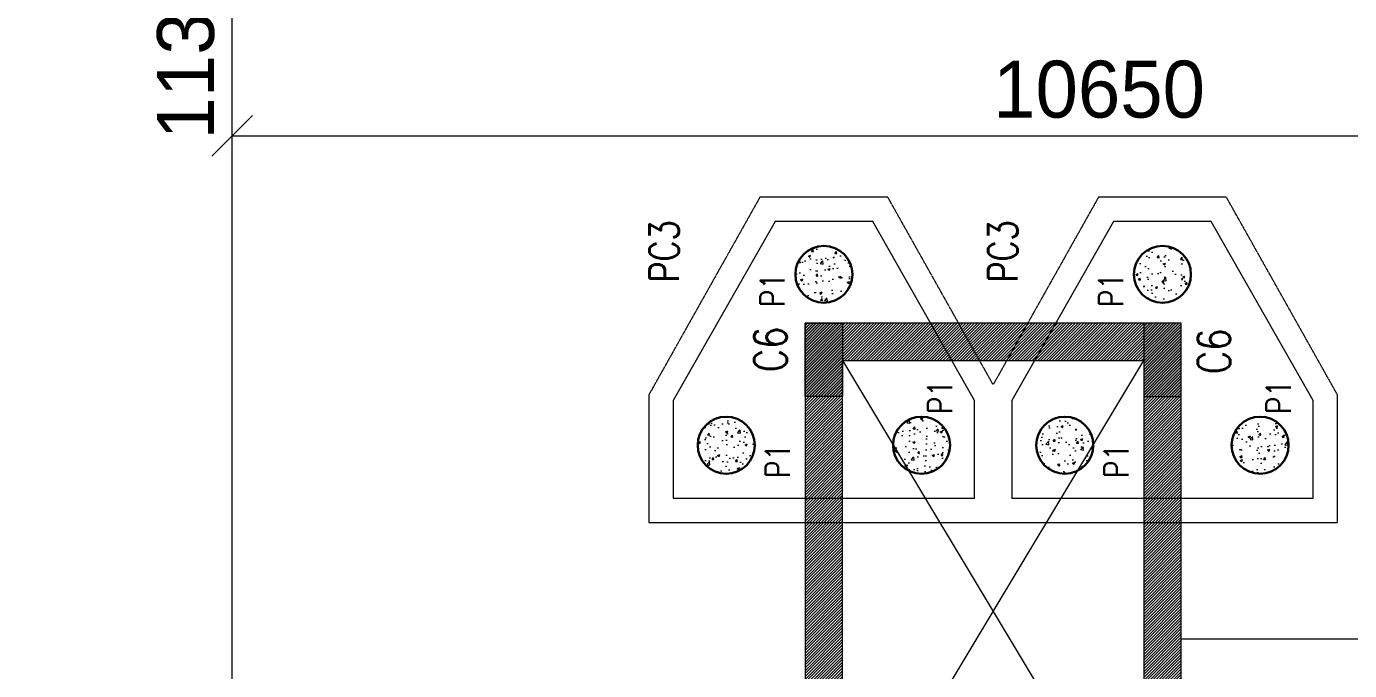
# Model space of a CAD drawing. Header units: metres. Extents: x 5205117 to 5948571, y 646915 to 1143748.
# Drawn here: x 5365237 to 5373365, y 858516 to 862475 of the extents above; entities that cross this region are included whole.
import ezdxf

# ---------------------------------------------------------------- set-up
doc = ezdxf.new("R2010")
doc.units = ezdxf.units.M
doc.header["$MEASUREMENT"] = 0
doc.header["$PDMODE"] = 35
doc.header["$PDSIZE"] = 10
for name, pattern in [('DASHED', [0.75, 0.5, -0.25]), ('DOT2', [0.125, 0, -0.125]), ('HIDDEN', [0.375, 0.25, -0.125])]:
    doc.linetypes.add(name, pattern=pattern)
doc.layers.get('0').update_dxf_attribs({"color": 1, "linetype": 'DASHED', "lineweight": 30})
for name, color, linetype, lineweight in [('CAR', 251, 'Continuous', 0), ('road ht', 8, 'Continuous', 5), ('S-C-0-UP TO F.F', 6, 'Continuous', 20), ('S-FOUND-EXCAVATION', 253, 'HIDDEN', 0), ('S-FOUND-FOOTING', 7, 'Continuous', 15), ('S-PILE', 96, 'Continuous', 30), ('S-TEXT COL.', 1, 'Continuous', 0), ('S-TEXT PILE', 7, 'Continuous', 0)]:
    doc.layers.add(name, color=color, linetype=linetype, lineweight=lineweight)
doc.styles.add('SETU 1', font='romans.shx', dxfattribs={"width": 0.8})
doc.styles.get("Standard").update_dxf_attribs({"font": 'GOTHIC.TTF'})
doc.dimstyles.get("Standard").update_dxf_attribs({"dimtxt": 2, "dimasz": 1, "dimexe": 0, "dimexo": 0, "dimgap": 0.1, "dimtad": 1, "dimdsep": 46, "dimtxsty": 'Standard', "dimblk": 'OBLIQUE', "dimcen": 0.1, "dimclrd": 256, "dimclre": 256, "dimclrt": 256, "dimadec": 0, "dimazin": 0, "dimtfac": 1, "dimtofl": 0, "dimtmove": 1, "dimatfit": 2, "dimldrblk": 'OPEN90', "dimfxl": 1, "dimtolj": 1, "dimtzin": 0, "dimlwd": -1, "dimlwe": -1, "dimarcsym": 0})

# ---------------------------------------------------------------- blocks, each defined once
blk = doc.blocks.new('_Oblique')
at = {"color": 0, "linetype": 'ByBlock', "lineweight": -2}
blk.add_line((-0.5, -0.5), (0.5, 0.5), dxfattribs=at)
blk = doc.blocks.new('*D180')
at = {"layer": 'Defpoints', "color": 0, "ltscale": 5, "transparency": 16777216}
for p in [(5377151.429364423, 861802.9195294972), (5377151.429364423, 857608.0877386779), (5366501.429364374, 857433.8411118553)]:
    blk.add_point(p, dxfattribs=at)
at = {"layer": 'road ht', "linetype": 'DOT2', "ltscale": 5, "transparency": 16777216}
for p, q in [((5366501.429364374, 857433.8411118553), (5366501.429364374, 861802.9195294972)), ((5377151.429364423, 857608.0877386779), (5377151.429364423, 861802.9195294972))]:
    blk.add_line(p, q, dxfattribs=at)
at = {"layer": 'road ht', "color": 1, "ltscale": 5, "transparency": 16777216}
blk.add_line((5366501.429364374, 861802.9195294972), (5377151.429364423, 861802.9195294972), dxfattribs=at)
at = {"layer": 'road ht', "color": 1, "ltscale": 5, "transparency": 16777216, "xscale": 250, "yscale": 250, "zscale": 250, "rotation": 180}
blk.add_blockref('_Oblique', (5366501.429364374, 861802.9195294972), dxfattribs=at)
at = {"layer": 'road ht', "color": 1, "ltscale": 5, "transparency": 16777216, "xscale": 250, "yscale": 250, "zscale": 250}
blk.add_blockref('_Oblique', (5377151.429364423, 861802.9195294972), dxfattribs=at)
at = {"layer": 'road ht', "color": 1, "ltscale": 5, "transparency": 16777216, "insert": (5371826.429364398, 862086.7230645074), "char_height": 350, "attachment_point": 5}
blk.add_mtext('\\A1;10650', dxfattribs=at)
blk = doc.blocks.new('_Open90')
at = {"color": 0, "linetype": 'ByBlock', "lineweight": -2}
for p, q in [((-0.5, 0.5), (0, 0)), ((0, 0), (-1, 0)), ((0, 0), (-0.5, -0.5))]:
    blk.add_line(p, q, dxfattribs=at)
blk = doc.blocks.new('*D182')
at = {"layer": 'Defpoints', "color": 0, "ltscale": 5, "transparency": 16777216}
for p in [(5358020.811343731, 866498.1662550089), (5358020.811343731, 866498.1662550094), (5366500.711225956, 856735.5877385256)]:
    blk.add_point(p, dxfattribs=at)
at = {"layer": 'road ht', "linetype": 'DOT2', "ltscale": 5, "transparency": 16777216}
for p, q in [((5358020.811343731, 866498.1662550089), (5358020.811343731, 866498.1662550094)), ((5366500.711225956, 856735.5877385256), (5366500.711225956, 856735.587738526))]:
    blk.add_line(p, q, dxfattribs=at)
at = {"layer": 'road ht', "color": 1, "ltscale": 5, "transparency": 16777216}
blk.add_line((5366500.711225956, 856735.587738526), (5358020.811343731, 866498.1662550094), dxfattribs=at)
at = {"layer": 'road ht', "color": 1, "ltscale": 5, "transparency": 16777216, "xscale": 250, "yscale": 250, "zscale": 250}
for p, rotation in [((5358020.811343731, 866498.1662550094), 130.9779961594724), ((5366500.711225956, 856735.587738526), 310.9779961594724)]:
    blk.add_blockref('_Oblique', p, dxfattribs=dict(at, rotation=rotation))
at = {"layer": 'road ht', "color": 1, "ltscale": 5, "transparency": 16777216, "insert": (5362475.022020847, 861802.9865975189), "char_height": 350, "attachment_point": 5, "rotation": 310.9779961594724}
blk.add_mtext('\\A1;12931', dxfattribs=at)
blk = doc.blocks.new('*D183')
at = {"layer": 'Defpoints', "color": 0, "ltscale": 5, "transparency": 16777216}
for p in [(5366500.711225966, 868125.2669088686), (5367095.437769011, 868125.2669088686), (5367095.437769011, 856735.587738526)]:
    blk.add_point(p, dxfattribs=at)
at = {"layer": 'road ht', "linetype": 'DOT2', "ltscale": 5, "transparency": 16777216}
for p, q in [((5367095.437769011, 868125.2669088686), (5366500.711225966, 868125.2669088686)), ((5367095.437769011, 856735.587738526), (5366500.711225966, 856735.587738526))]:
    blk.add_line(p, q, dxfattribs=at)
at = {"layer": 'road ht', "color": 1, "ltscale": 5, "transparency": 16777216}
blk.add_line((5366500.711225966, 856735.587738526), (5366500.711225966, 868125.2669088686), dxfattribs=at)
at = {"layer": 'road ht', "color": 1, "ltscale": 5, "transparency": 16777216, "xscale": 250, "yscale": 250, "zscale": 250}
for p, rotation in [((5366500.711225966, 868125.2669088686), 90), ((5366500.711225966, 856735.587738526), 270)]:
    blk.add_blockref('_Oblique', p, dxfattribs=dict(at, rotation=rotation))
at = {"layer": 'road ht', "color": 1, "ltscale": 5, "transparency": 16777216, "insert": (5366216.907690955, 862430.4273236956), "char_height": 350, "attachment_point": 5, "rotation": 90}
blk.add_mtext('\\A1;11390', dxfattribs=at)
blk = doc.blocks.new('P2')
at = {"layer": 'S-PILE', "lineweight": 0}
h = blk.add_hatch(dxfattribs=at)
h.set_pattern_fill('AR-CONC', color=256, scale=20)
h.set_pattern_definition([(49.99999999999999, (0, 0), (143.4520365201507, -12.55042699651902), [15, -165]), (355, (0, 0), (-27.7502667226, 150.4384267400024), [12, -132]), (100.45144446, (11.9543362, -1.0458688), (115.7017693454224, 137.8879981937259), [12.7480384, -140.2284224]), (46.18420000000001, (0, 40), (213.4482661343145, -33.10385615861531), [22.5, -247.5]), (96.63563549, (17.787349, 37.2413386), (186.9323891348457, 194.8237201549101), [19.1220684, -210.342752]), (351.1841639899999, (0, 40), (186.9323890109546, 194.823720053998), [18, -198.0000002]), (21, (20, 30), (119.3814104236923, -80.52377813306776), [15, -165]), (326.0000000000001, (20, 30), (48.66306638431634, 145.0300090093706), [12, -132]), (71.45144474, (29.9484508, 23.2896852), (168.0444753459942, 64.50623056127077), [12.748038, -140.2284224]), (37.50000000000001, (0, 0), (2.431971063458134, 66.5787707662623), [0, -130.4, 0, -134, 0, -132.5]), (7.499999999999999, (0, 0), (52.61390748842972, 78.88234237647205), [0, -76.39999999999999, 0, -127.4, 0, -50.5]), (327.5, (-44.6, 0), (106.7644872344818, -4.510974346875951), [0, -50, 0, -156, 0, -207]), (317.5, (-64.6, 0), (116.6372338684772, 20.02099646646354), [0, -65, 0, -103.6, 0, -147])])
edge = h.paths.add_edge_path()
edge.add_arc((0, 0), 175, 0, 360)
at = {"layer": 'S-PILE'}
blk.add_circle((0, 0), 175, dxfattribs=at)
blk = doc.blocks.new('fdgdg')
at = {"layer": 'S-C-0-UP TO F.F'}
h = blk.add_hatch(color=251, dxfattribs=at)
h.dxf.hatch_style = 1
h.paths.add_polyline_path([(4261310.381237108, 955205.6223521344), (4261080.381237108, 955205.6223521344), (4261080.381237108, 954755.6223521344), (4261310.381237108, 954755.6223521344)])
h = blk.add_hatch(color=251, dxfattribs=at)
h.dxf.hatch_style = 1
h.paths.add_polyline_path([(4263160.381237108, 955205.6223521344), (4263390.381237108, 955205.6223521344), (4263390.381237108, 954755.6223521344), (4263160.381237108, 954755.6223521344)])
at = {"layer": 'S-C-0-UP TO F.F', "color": 5}
for points in [[(4261080.381237108, 955205.6223521344), (4261310.381237108, 955205.6223521344), (4261310.381237108, 954755.6223521344), (4261080.381237108, 954755.6223521344)], [(4263390.381237108, 955205.6223521344), (4263160.381237108, 955205.6223521344), (4263160.381237108, 954755.6223521344), (4263390.381237108, 954755.6223521344)]]:
    blk.add_lwpolyline(points, close=True, dxfattribs=at)
at = {"layer": 'S-FOUND-EXCAVATION'}
for points in [[(4262235.381239532, 954828.2085541468), (4261588.08634485, 955980.6223222995), (4260802.676151562, 955980.6223222995), (4260120.381233992, 954765.896190919), (4260120.381233992, 953980.4859440224), (4262270.381233992, 953980.4859440224)], [(4262200.381233992, 953980.4859440224), (4262200.381233992, 953980.4859255627), (4264350.381233992, 953980.4859255627), (4264350.381233992, 954765.8961710557), (4263668.08634485, 955980.6223038388), (4262882.676151562, 955980.6223038388), (4262235.381239532, 954828.2085541468)]]:
    blk.add_lwpolyline(points, dxfattribs=at)
at = {"layer": 'S-FOUND-FOOTING', "color": 3}
for points in [[(4262120.381233992, 954130.4859440224), (4262120.381233992, 954730.4859923171), (4261495.381247288, 955830.6223222995), (4260895.381247288, 955830.6223222995), (4260270.381233992, 954730.4859923171), (4260270.381233992, 954130.4859440224), (4262120.381233992, 954130.4859440224)], [(4264200.381233992, 954130.4859255627), (4264200.381233992, 954730.4859738583), (4263575.381247288, 955830.6223038388), (4262975.381247288, 955830.6223038388), (4262350.381233992, 954730.4859738583), (4262350.381233992, 954130.4859255627), (4264200.381233992, 954130.4859255627)]]:
    blk.add_lwpolyline(points, dxfattribs=at)
at = {"layer": 'S-PILE'}
for p in [(4261195.381247288, 955505.6223705942), (4263275.381247288, 955505.6223521344), (4260595.381242141, 954455.6223705942), (4261795.381242141, 954455.6223705942), (4262675.381242141, 954455.6223521344), (4263875.381242141, 954455.6223521335)]:
    blk.add_blockref('P2', p, dxfattribs=at)
at = {"layer": 'S-TEXT COL.', "color": 7, "style": 'SETU 1', "width": 0.8}
for p in [(4260304.428180914, 955455.4085939014), (4262384.428180914, 955455.4085754417)]:
    blk.add_text('PC3', height=180, rotation=90, dxfattribs=at).set_placement(p)
at = {"layer": 'S-TEXT COL.', "color": 1, "true_color": 0xe61414, "style": 'SETU 1', "width": 0.8}
for p in [(4260967.754323697, 954903.6521421587, 5.293787952852549e-08), (4263691.928752514, 954891.6314951582)]:
    blk.add_text('C6', height=200, rotation=90, dxfattribs=at).set_placement(p)
at = {"layer": 'S-TEXT PILE', "style": 'SETU 1', "width": 0.8}
for p in [(4260954.341415462, 955303.6494721929), (4263034.341415462, 955303.6494537322), (4261983.081482339, 954645.8468828434), (4264063.081482339, 954645.8468643827), (4260986.421073967, 954253.6494721929), (4263066.421073967, 954253.6494537322)]:
    blk.add_text('P1', height=150, rotation=90, dxfattribs=at).set_placement(p)
blk = doc.blocks.new('ghgd')
at = {"layer": 'CAR', "ltscale": 10, "transparency": 33554559}
h = blk.add_hatch(dxfattribs=at)
h.set_pattern_fill('ANSI31', color=256, scale=100, angle=180)
h.set_pattern_definition([(225, (2960271.305681674, -188940.8567231777), (8.83883476483184, -8.838834764831851), [])])
h.paths.add_polyline_path([(5366730.711225001, 848675.5877385256), (5366730.711225001, 850085.5877386448), (5368530.711225001, 850085.5877386448), (5368530.711225001, 847995.5877385256), (5368415.711225955, 847995.5877385256), (5368415.711225955, 847545.5877385256), (5368645.711225001, 847545.5877385256), (5368645.711225001, 851225.5877386448), (5368530.711225001, 851225.5877386448), (5368530.711225001, 850200.5877386448), (5366730.711225001, 850200.5877386448), (5366730.711225001, 853905.5877385256), (5368415.711225955, 853905.5877385256), (5368415.711225955, 852025.5877385256), (5368645.711225001, 852025.5877385256), (5368645.711225001, 854135.5877385256), (5366500.711225955, 854135.5877385256), (5366500.711225955, 848675.5877385256)])
h.paths.add_polyline_path([(5366500.711225955, 842028.0877386448), (5366500.711225955, 847775.5877385256), (5367515.711225001, 847775.5877385256), (5367515.711225001, 847545.5877385256), (5366730.711225001, 847545.5877385256), (5366730.711225001, 842970.5877386448), (5367515.711225001, 842970.5877386448), (5367515.711225001, 842740.5877385256), (5366730.711225001, 842740.5877385256), (5366730.711225001, 841215.5877386448), (5368415.711225955, 841215.5877386448), (5368415.711225955, 842970.5877386448), (5368645.711225001, 842970.5877386448), (5368645.711225001, 840985.5877385256), (5366500.711225955, 840985.5877385256), (5366500.711225955, 841928.0877385256), (5366600.711225001, 841928.0877385256), (5366600.711225001, 842028.0877386448)])
h.paths.add_polyline_path([(5376665.711225955, 852625.5877385256), (5376920.711225955, 852625.5877385256), (5376920.711225955, 852255.5877385256), (5376665.711225955, 852255.5877385256)], flags=16)
h.paths.add_polyline_path([(5376920.711225955, 852855.5877386448), (5376920.711225955, 856505.5877385256), (5376550.711225001, 856505.5877385256), (5376550.711225001, 858710.5877386448), (5377150.708561389, 858709.8687417624), (5377150.711225001, 852025.5877385256), (5376550.711225001, 852025.5877385256), (5376550.711225001, 852855.5877386448)])
h.paths.add_polyline_path([(5376920.711225955, 856735.5877385256), (5376665.711225955, 856735.5877385256), (5376665.711225955, 858480.5877386448), (5376920.711225955, 858480.5877386448)], flags=16)
h.paths.add_polyline_path([(5370250.711225955, 854020.5877385256), (5370250.711225955, 860420.5877385256), (5372100.711225001, 860420.5877385256), (5372100.711225001, 853905.5877385256), (5372330.711225955, 853905.5877385256), (5372330.711225955, 860650.5877385256), (5370020.711225001, 860650.5877385256), (5370020.711225001, 853905.5877385256), (5371300.711225001, 853905.5877385256), (5371300.711225001, 854020.5877385256)])
h.paths.add_polyline_path([(5370020.711225001, 852905.5877385256), (5370250.711225955, 852905.5877385256), (5370250.711225955, 852255.5877385256), (5372100.711225001, 852255.5877385256), (5372100.711225001, 852855.5877386448), (5372330.711225955, 852855.5877386448), (5372330.711225955, 852025.5877385256), (5370020.711225001, 852025.5877385256)])
h.paths.add_polyline_path([(5370735.711225001, 848260.5877385256), (5370735.711225001, 847775.5877385256), (5370250.711225955, 847775.5877385256), (5370250.711225955, 848260.5877385256)], flags=16)
h.paths.add_polyline_path([(5370850.711225001, 848375.5877385256), (5370850.711225001, 847545.5877385256), (5370020.711225001, 847545.5877385256), (5370020.711225001, 848375.5877385256)])
h.paths.add_polyline_path([(5366730.711225001, 856250.5877385256), (5368415.711225955, 856250.5877385256), (5368415.711225955, 856505.5877385256), (5366730.711225001, 856505.5877385256)], flags=16)
h.paths.add_polyline_path([(5366500.711225955, 856135.5877385256), (5368645.711225001, 856135.5877385256), (5368645.711225001, 856735.5877385256), (5366500.711225955, 856735.5877385256)])
h.paths.add_polyline_path([(5376920.711225955, 847775.5877385256), (5376665.711225955, 847775.5877385256), (5376665.711225955, 848145.5877385256), (5376920.711225955, 848145.5877385256)], flags=16)
h.paths.add_polyline_path([(5376665.711225955, 841215.5877386448), (5376665.711225955, 842740.5877385256), (5376920.711225955, 842740.5877385256), (5376920.711225955, 841215.5877386448)], flags=16)
h.paths.add_polyline_path([(5376550.711225001, 840985.5877385256), (5376550.711225001, 842970.5877386448), (5376920.711225955, 842970.5877386448), (5376920.711225955, 847545.5877385256), (5376550.711225001, 847545.5877385256), (5376550.711225001, 848375.5877385256), (5377150.711225001, 848375.5877385256), (5377150.711225001, 840985.5877385256)])
at = {"layer": 'CAR', "ltscale": 5, "transparency": 33554559}
for p, q in [((5370250.711225955, 857335.5877386448), (5372100.711225001, 860420.5877385256)), ((5370250.711225955, 860420.5877385256), (5372100.711225001, 857335.5877386448)), ((5372330.711225955, 858710.5877386448), (5376550.711225001, 858710.5877386448))]:
    blk.add_line(p, q, dxfattribs=at)
at = {"layer": 'CAR', "transparency": 33554559}
blk.add_lwpolyline([(5370250.711225955, 854020.5877385256), (5370250.711225955, 860420.5877385256), (5372100.711225001, 860420.5877385256), (5372100.711225001, 853905.5877385256), (5372330.711225955, 853905.5877385256), (5372330.711225955, 860650.5877385256), (5370020.711225001, 860650.5877385256), (5370020.711225001, 853905.5877385256), (5371300.711225001, 853905.5877385256), (5371300.711225001, 854020.5877385256)], close=True, dxfattribs=at)

msp = doc.modelspace()

# ---------------------------------------------------------------- block references
at = {"layer": 'road ht', "transparency": 33554559}
msp.add_blockref('ghgd', (0, 0), dxfattribs=at)
at = {"layer": 'road ht'}
msp.add_blockref('fdgdg', (1108940.329987893, -94555.03461360885), dxfattribs=at)

# ---------------------------------------------------------------- dimensions: what is measured, and where the dimension line sits
at = {"layer": 'road ht', "ltscale": 5}
for p1, p2, distance, picture, middle in [((5367095.437769009, 856735.5877385256), (5367095.437769009, 868125.2669088681), 594.7265430428088, '*D183', (5366216.907690955, 862430.4273236956)), ((5366500.711225955, 856735.5877385256), (5358020.81134373, 866498.1662550087), -1.1615579908421925e-09, '*D182', (5362475.022020847, 861802.9865975189))]:
    dim = msp.add_aligned_dim(p1=p1, p2=p2, distance=distance, dimstyle='Standard', override={"dimtxt": 350, "dimasz": 250, "dimgap": 100, "dimdec": 0, "dimclrd": 1, "dimclrt": 1, "dimtdec": 0, "dimfxl": 0.1}, dxfattribs=at)
    dim.commit()
    dim.dimension.update_dxf_attribs({"geometry": picture, "text_midpoint": middle})
dim = msp.add_linear_dim(base=(5377151.429364423, 861802.9195294972), p1=(5366501.429364374, 857433.8411118553), p2=(5377151.429364423, 857608.0877386779), dimstyle='Standard', override={"dimtxt": 350, "dimasz": 250, "dimgap": 100, "dimdec": 0, "dimclrd": 1, "dimclrt": 1, "dimtdec": 0, "dimfxl": 0.1}, dxfattribs=at)
dim.commit()
dim.dimension.update_dxf_attribs({"geometry": '*D180', "text_midpoint": (5371826.429364398, 862086.7230645074)})

doc.saveas('drawing.dxf')
